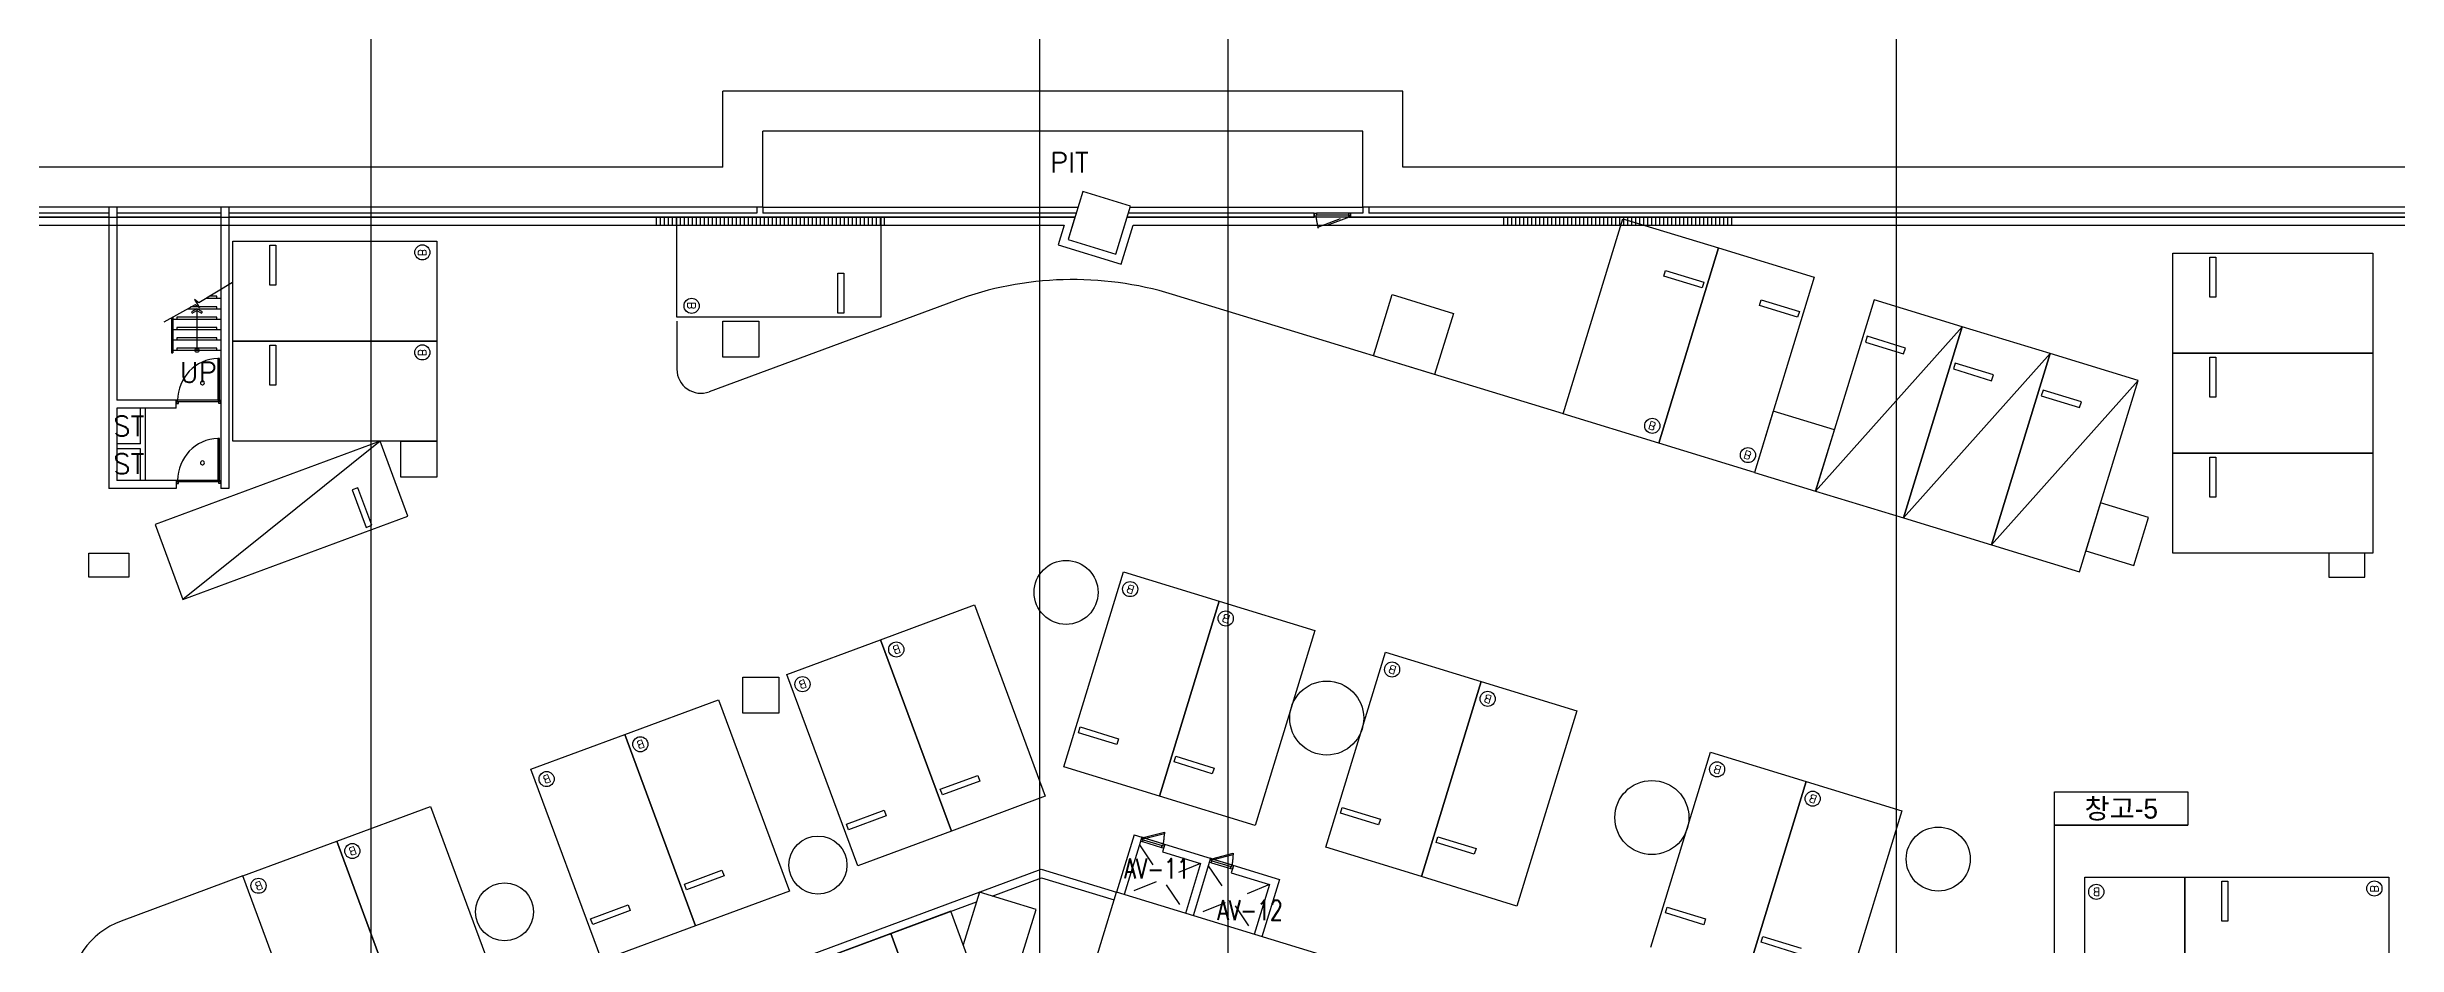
# Model space of a CAD drawing. Header units: millimetres. Extents: x -7614 to 421357, y 87385 to 341757.
# Drawn here: x 146771 to 205520, y 235433 to 257878 of the extents above; entities that cross this region are included whole.
import ezdxf
from ezdxf.enums import TextEntityAlignment as Align

# ---------------------------------------------------------------- set-up
doc = ezdxf.new("R2010")
doc.units = ezdxf.units.MM
doc.header["$LTSCALE"] = 600
doc.header["$MEASUREMENT"] = 0
doc.linetypes.add('HD', pattern=[2.5, 1.5, -1])
doc.linetypes.add('HIDDEN', pattern=[2, 1, -1])
for name, color, linetype in [('e-plan', 9, 'CONTINUOUS'), ('e-room-box', 7, 'CONTINUOUS'), ('e-text', 6, 'CONTINUOUS')]:
    doc.layers.add(name, color=color, linetype=linetype)
doc.styles.add('kiahn', font='romans.shx', dxfattribs={"bigfont": 'cadhs.shx'})
doc.styles.add('돋움', font='Dotum.ttf')

msp = doc.modelspace()

# ---------------------------------------------------------------- linework, layer by layer
at = {"layer": 'e-plan'}
for p, q in [((180670, 256777), (163670, 256777)), ((163670, 254877), (163670, 256777)), ((180670, 254877), (180670, 256777)), ((179670, 255777), (164670, 255777)), ((164670, 253877), (164670, 255777)), ((179670, 253877), (179670, 255777)), ((163670, 254877), (117234, 254877)), ((328920, 254877), (180670, 254877)), ((164670, 253877), (117776, 253877)), ((148320, 253877), (148320, 246847)), ((148520, 253877), (148520, 249047)), ((151120, 253877), (151120, 246847)), ((151320, 253877), (151320, 246847)), ((164520, 253877), (164520, 253727)), ((164670, 253877), (172546, 253877)), ((164670, 253877), (164670, 253727)), ((173853, 253877), (179670, 253877)), ((179670, 253877), (179670, 253727)), ((244420, 253877), (179670, 253877)), ((179820, 253877), (179820, 253727)), ((148320, 253627), (119670, 253627)), ((148320, 253727), (125820, 253727)), ((125820, 253627), (172469, 253627)), ((125820, 253427), (172199, 253427)), ((151120, 253727), (148520, 253727)), ((151120, 253627), (148520, 253627)), ((164520, 253727), (151320, 253727)), ((172469, 253627), (151320, 253627)), ((162005, 253427), (162005, 253627)), ((162105, 253427), (162105, 253627)), ((162205, 253427), (162205, 253627)), ((162305, 253427), (162305, 253627)), ((162405, 253427), (162405, 253627)), ((162505, 253427), (162505, 253627)), ((162520, 251127), (162520, 253627)), ((162520, 253627), (167620, 253627)), ((162605, 253427), (162605, 253627)), ((162705, 253427), (162705, 253627)), ((162805, 253427), (162805, 253627)), ((162905, 253427), (162905, 253627)), ((163005, 253427), (163005, 253627)), ((163105, 253427), (163105, 253627)), ((163205, 253427), (163205, 253627)), ((163305, 253427), (163305, 253627)), ((163405, 253427), (163405, 253627)), ((163505, 253427), (163505, 253627)), ((163605, 253427), (163605, 253627)), ((163705, 253427), (163705, 253627)), ((163805, 253427), (163805, 253627)), ((163905, 253427), (163905, 253627)), ((164005, 253427), (164005, 253627)), ((164105, 253427), (164105, 253627)), ((164205, 253427), (164205, 253627)), ((164305, 253427), (164305, 253627)), ((164405, 253427), (164405, 253627)), ((164505, 253427), (164505, 253627)), ((164605, 253427), (164605, 253627)), ((172500, 253727), (164670, 253727)), ((164705, 253427), (164705, 253627)), ((164805, 253427), (164805, 253627)), ((164905, 253427), (164905, 253627)), ((165005, 253427), (165005, 253627)), ((165105, 253427), (165105, 253627)), ((165205, 253427), (165205, 253627)), ((165305, 253427), (165305, 253627)), ((165405, 253427), (165405, 253627)), ((165505, 253427), (165505, 253627)), ((165605, 253427), (165605, 253627)), ((165705, 253427), (165705, 253627)), ((165805, 253427), (165805, 253627)), ((165905, 253427), (165905, 253627)), ((166005, 253427), (166005, 253627)), ((166105, 253427), (166105, 253627)), ((166205, 253427), (166205, 253627)), ((166305, 253427), (166305, 253627)), ((166405, 253427), (166405, 253627)), ((166505, 253427), (166505, 253627)), ((166605, 253427), (166605, 253627)), ((166705, 253427), (166705, 253627)), ((166805, 253427), (166805, 253627)), ((166905, 253427), (166905, 253627)), ((167005, 253427), (167005, 253627)), ((167105, 253427), (167105, 253627)), ((167205, 253427), (167205, 253627)), ((167305, 253427), (167305, 253627)), ((167405, 253427), (167405, 253627)), ((167505, 253427), (167505, 253627)), ((167605, 253427), (167605, 253627)), ((167620, 253627), (167620, 251127)), ((167705, 253427), (167705, 253627)), ((172199, 253427), (172048, 252935)), ((172469, 253627), (172298, 253067)), ((173494, 252702), (173776, 253627)), ((173626, 252452), (173924, 253427)), ((178450, 253627), (173776, 253627)), ((173776, 253627), (178450, 253627)), ((178450, 253727), (173807, 253727)), ((173924, 253427), (336299, 253427)), ((178450, 253627), (178450, 253727)), ((178460, 253627), (178460, 253727)), ((178460, 253727), (178495, 253727)), ((178495, 253627), (178460, 253627)), ((178495, 253727), (178510, 253727)), ((178510, 253677), (178495, 253677)), ((178495, 253677), (178495, 253627)), ((179325, 253627), (178495, 253627)), ((179310, 253727), (178510, 253727)), ((178510, 253727), (178510, 253677)), ((179310, 253677), (178510, 253677)), ((179325, 253727), (179310, 253727)), ((179310, 253727), (179310, 253677)), ((179310, 253677), (179325, 253677)), ((179360, 253727), (179325, 253727)), ((179325, 253677), (179325, 253627)), ((179325, 253627), (179360, 253627)), ((179360, 253627), (179360, 253727)), ((179670, 253727), (179370, 253727)), ((179370, 253627), (179370, 253727)), ((336569, 253627), (179370, 253627)), ((179370, 253627), (336569, 253627)), ((329770, 253727), (179820, 253727)), ((183194, 253427), (183194, 253627)), ((183294, 253427), (183294, 253627)), ((183394, 253427), (183394, 253627)), ((183494, 253427), (183494, 253627)), ((183594, 253427), (183594, 253627)), ((183694, 253427), (183694, 253627)), ((183794, 253427), (183794, 253627)), ((183894, 253427), (183894, 253627)), ((183994, 253427), (183994, 253627)), ((184094, 253427), (184094, 253627)), ((184194, 253427), (184194, 253627)), ((184294, 253427), (184294, 253627)), ((184394, 253427), (184394, 253627)), ((184494, 253427), (184494, 253627)), ((184594, 253427), (184594, 253627)), ((184675, 248709), (186166, 253586)), ((184694, 253427), (184694, 253627)), ((184794, 253427), (184794, 253627)), ((184894, 253427), (184894, 253627)), ((184994, 253427), (184994, 253627)), ((185094, 253427), (185094, 253627)), ((185194, 253427), (185194, 253627)), ((185294, 253427), (185294, 253627)), ((185394, 253427), (185394, 253627)), ((185494, 253427), (185494, 253627)), ((185594, 253427), (185594, 253627)), ((185694, 253427), (185694, 253627)), ((185794, 253427), (185794, 253627)), ((185894, 253427), (185894, 253627)), ((185994, 253427), (185994, 253627)), ((186094, 253427), (186094, 253627)), ((186166, 253586), (188556, 252855)), ((186194, 253427), (186194, 253627)), ((186294, 253427), (186294, 253627)), ((186394, 253427), (186394, 253627)), ((186494, 253427), (186494, 253627)), ((186594, 253427), (186594, 253627)), ((186694, 253427), (186694, 253627)), ((186794, 253427), (186794, 253627)), ((186894, 253427), (186894, 253627)), ((186994, 253427), (186994, 253627)), ((187094, 253427), (187094, 253627)), ((187194, 253427), (187194, 253627)), ((187294, 253427), (187294, 253627)), ((187394, 253427), (187394, 253627)), ((187494, 253427), (187494, 253627)), ((187594, 253427), (187594, 253627)), ((187694, 253427), (187694, 253627)), ((187794, 253427), (187794, 253627)), ((187894, 253427), (187894, 253627)), ((187994, 253427), (187994, 253627)), ((188094, 253427), (188094, 253627)), ((188194, 253427), (188194, 253627)), ((188294, 253427), (188294, 253627)), ((188394, 253427), (188394, 253627)), ((188494, 253427), (188494, 253627)), ((188594, 253427), (188594, 253627)), ((188694, 253427), (188694, 253627)), ((188794, 253427), (188794, 253627)), ((188894, 253427), (188894, 253627)), ((151420, 250527), (151420, 253027)), ((151420, 253027), (156520, 253027)), ((152345, 252927), (152495, 252927)), ((152345, 251927), (152345, 252927)), ((152495, 252927), (152495, 251927)), ((156520, 253027), (156520, 250527)), ((172048, 252935), (173626, 252452)), ((172298, 253067), (173494, 252702)), ((188556, 252855), (187065, 247978)), ((187065, 247978), (188556, 252855)), ((188556, 252855), (190947, 252124)), ((199920, 250227), (199920, 252727)), ((199920, 252727), (204920, 252727)), ((200845, 252627), (200995, 252627)), ((200845, 251627), (200845, 252627)), ((200995, 252627), (200995, 251627)), ((204920, 252727), (204920, 250227)), ((166545, 251227), (166545, 252227)), ((166545, 252227), (166695, 252227)), ((166695, 252227), (166695, 251227)), ((187190, 252148), (187234, 252292)), ((188146, 251856), (187190, 252148)), ((187234, 252292), (188190, 251999)), ((190947, 252124), (189456, 247247)), ((150564, 251487), (150458, 251570)), ((150458, 251570), (150583, 251363)), ((151405, 251994), (150564, 251487)), ((150746, 251597), (151120, 251597)), ((151020, 251647), (150829, 251647)), ((151020, 251597), (151020, 251647)), ((152495, 251927), (152345, 251927)), ((169471, 251537), (163329, 249262)), ((184679, 248707), (174908, 251694)), ((188190, 251999), (188146, 251856)), ((189581, 251417), (189625, 251561)), ((189625, 251561), (190581, 251268)), ((192448, 251560), (190986, 246779)), ((194648, 250888), (192448, 251560)), ((200995, 251627), (200845, 251627)), ((150477, 251437), (149694, 251004)), ((149880, 251107), (149880, 250232)), ((149920, 251130), (149920, 250232)), ((149920, 251077), (151120, 251077)), ((151020, 251127), (150020, 251127)), ((150020, 251127), (150020, 251077)), ((151020, 250867), (150020, 250867)), ((150020, 250867), (150020, 250817)), ((150296, 251337), (151120, 251337)), ((150520, 251337), (150381, 251259)), ((150381, 251259), (150404, 251226)), ((151020, 251387), (150386, 251387)), ((150404, 251226), (150520, 251292)), ((150583, 251363), (150477, 251437)), ((150656, 251259), (150520, 251337)), ((150520, 251337), (150520, 250297)), ((150520, 251292), (150636, 251226)), ((150636, 251226), (150656, 251259)), ((151020, 251337), (151020, 251387)), ((151020, 251077), (151020, 251127)), ((151020, 250817), (151020, 250867)), ((167620, 251127), (162520, 251127)), ((162520, 251027), (162520, 249824)), ((166695, 251227), (166545, 251227)), ((190537, 251125), (189581, 251417)), ((190581, 251268), (190537, 251125)), ((190986, 246779), (194648, 250888)), ((193186, 246106), (194648, 250888)), ((194648, 250888), (193186, 246106)), ((196847, 250216), (194648, 250888)), ((149920, 250817), (151120, 250817)), ((149920, 250557), (151120, 250557)), ((149920, 250297), (151120, 250297)), ((151020, 250607), (150020, 250607)), ((150020, 250607), (150020, 250557)), ((151020, 250347), (150020, 250347)), ((150020, 250347), (150020, 250297)), ((151020, 250557), (151020, 250607)), ((151020, 250297), (151020, 250347)), ((156520, 250527), (151420, 250527)), ((151420, 248027), (151420, 250527)), ((151420, 250527), (156520, 250527)), ((152345, 250427), (152495, 250427)), ((152345, 249427), (152345, 250427)), ((152495, 250427), (152495, 249427)), ((156520, 250527), (156520, 248027)), ((192273, 250647), (192229, 250503)), ((192229, 250503), (193186, 250211)), ((193230, 250354), (192273, 250647)), ((193186, 250211), (193230, 250354)), ((149880, 250232), (149920, 250232)), ((151085, 250096), (151045, 250096)), ((151045, 250096), (151045, 249047)), ((151085, 249047), (151085, 250096)), ((193186, 246106), (196847, 250216)), ((194473, 249974), (194429, 249831)), ((194429, 249831), (195385, 249538)), ((195429, 249682), (194473, 249974)), ((195385, 245434), (196847, 250216)), ((196847, 250216), (195385, 245434)), ((199047, 249543), (196847, 250216)), ((204920, 250227), (199920, 250227)), ((199920, 247727), (199920, 250227)), ((199920, 250227), (204920, 250227)), ((200845, 250127), (200995, 250127)), ((200845, 249127), (200845, 250127)), ((200995, 250127), (200995, 249127)), ((204920, 250227), (204920, 247727)), ((152495, 249427), (152345, 249427)), ((195385, 249538), (195429, 249682)), ((195385, 245434), (199047, 249543)), ((196672, 249302), (196628, 249158)), ((196628, 249158), (197585, 248866)), ((197629, 249009), (196672, 249302)), ((197585, 244762), (199047, 249543)), ((200995, 249127), (200845, 249127)), ((150000, 249047), (148520, 249047)), ((148520, 248847), (148520, 247047)), ((150000, 248847), (148520, 248847)), ((149110, 247957), (149110, 248847)), ((149230, 247047), (149230, 248847)), ((150000, 248847), (150000, 249047)), ((150035, 249047), (150010, 249047)), ((150010, 249047), (150010, 248967)), ((150010, 248967), (150055, 248967)), ((151085, 249047), (150035, 249047)), ((150035, 249007), (150035, 249047)), ((150055, 249007), (150035, 249007)), ((151065, 249007), (150055, 249007)), ((150055, 248967), (150055, 249007)), ((151045, 249047), (151085, 249047)), ((151065, 248967), (151065, 249007)), ((151065, 249007), (151085, 249007)), ((151110, 248967), (151065, 248967)), ((151085, 249007), (151085, 249047)), ((151085, 249047), (151110, 249047)), ((151110, 249047), (151110, 248967)), ((187065, 247978), (184675, 248709)), ((197585, 248866), (197629, 249009)), ((149110, 247957), (148520, 247957)), ((155100, 248027), (149473, 245943)), ((155100, 248027), (150168, 244067)), ((151085, 248096), (151045, 248096)), ((151045, 248096), (151045, 247047)), ((151085, 247047), (151085, 248096)), ((156520, 248027), (151420, 248027)), ((155794, 246151), (155100, 248027)), ((189456, 247247), (187065, 247978)), ((149110, 247837), (148520, 247837)), ((149110, 247047), (149110, 247837)), ((204920, 247727), (199920, 247727)), ((199920, 245227), (199920, 247727)), ((199920, 247727), (204920, 247727)), ((200845, 247627), (200995, 247627)), ((200845, 246627), (200845, 247627)), ((200995, 247627), (200995, 246627)), ((204920, 247727), (204920, 245227)), ((150000, 246847), (148320, 246847)), ((150000, 247047), (148520, 247047)), ((150000, 247047), (148520, 247047)), ((150000, 247047), (150000, 246847)), ((150035, 247047), (150010, 247047)), ((150010, 247047), (150010, 246967)), ((150010, 246967), (150055, 246967)), ((151085, 247047), (150035, 247047)), ((150035, 247007), (150035, 247047)), ((150055, 247007), (150035, 247007)), ((151065, 247007), (150055, 247007)), ((150055, 246967), (150055, 247007)), ((151045, 247047), (151085, 247047)), ((151065, 246967), (151065, 247007)), ((151065, 247007), (151085, 247007)), ((151110, 246967), (151065, 246967)), ((151085, 247007), (151085, 247047)), ((151085, 247047), (151110, 247047)), ((151110, 247047), (151110, 246967)), ((151320, 246847), (151120, 246847)), ((154545, 246861), (154404, 246809)), ((154404, 246809), (154751, 245872)), ((154892, 245924), (154545, 246861)), ((190986, 246779), (193186, 246106)), ((200995, 246627), (200845, 246627)), ((149473, 245943), (150168, 244067)), ((150168, 244067), (155794, 246151)), ((154751, 245872), (154892, 245924)), ((193186, 246106), (195385, 245434)), ((195385, 245434), (197585, 244762)), ((204920, 245227), (199920, 245227)), ((172191, 239885), (173687, 244761)), ((173687, 244761), (176077, 244027)), ((167612, 243064), (169956, 243932)), ((169956, 243932), (171727, 239150)), ((174581, 239152), (176077, 244027)), ((176077, 244027), (174581, 239152)), ((176077, 244027), (178467, 243294)), ((178467, 243294), (176971, 238418)), ((165267, 242196), (167612, 243064)), ((167612, 243064), (169383, 238282)), ((169383, 238282), (167612, 243064)), ((178739, 237875), (180236, 242750)), ((180236, 242750), (182626, 242017)), ((167039, 237413), (165267, 242196)), ((161214, 240694), (163559, 241563)), ((163559, 241563), (165330, 236780)), ((181129, 237141), (182626, 242017)), ((182626, 242017), (181129, 237141)), ((182626, 242017), (185016, 241283)), ((172558, 240740), (172602, 240883)), ((172602, 240883), (173558, 240590)), ((185016, 241283), (183519, 236407)), ((158870, 239826), (161214, 240694)), ((161214, 240694), (162985, 235912)), ((162985, 235912), (161214, 240694)), ((173514, 240447), (172558, 240740)), ((173558, 240590), (173514, 240447)), ((160641, 235043), (158870, 239826)), ((174581, 239152), (172191, 239885)), ((174948, 240007), (174992, 240150)), ((175904, 239713), (174948, 240007)), ((174992, 240150), (175948, 239857)), ((175948, 239857), (175904, 239713)), ((186865, 235380), (188361, 240255)), ((188361, 240255), (190751, 239521)), ((169103, 239324), (170041, 239672)), ((169155, 239184), (169103, 239324)), ((170093, 239531), (169155, 239184)), ((171727, 239150), (169383, 238282)), ((170041, 239672), (170093, 239531)), ((176971, 238418), (174581, 239152)), ((190751, 239521), (189255, 234646)), ((189255, 234646), (190751, 239521)), ((190751, 239521), (193141, 238788)), ((154013, 238027), (156358, 238895)), ((156358, 238895), (158129, 234113)), ((166759, 238456), (167697, 238803)), ((167749, 238663), (166811, 238315)), ((167697, 238803), (167749, 238663)), ((179106, 238730), (179150, 238873)), ((180062, 238436), (179106, 238730)), ((179150, 238873), (180106, 238580)), ((180106, 238580), (180062, 238436)), ((193141, 238788), (191644, 233912)), ((151669, 237159), (154013, 238027)), ((154013, 238027), (155785, 233244)), ((155785, 233244), (154013, 238027)), ((166811, 238315), (166759, 238456)), ((169383, 238282), (167039, 237413)), ((173949, 238185), (173510, 236750)), ((174140, 238126), (173702, 236692)), ((173949, 238185), (177583, 237074)), ((174140, 238126), (174111, 238030)), ((174111, 238030), (174144, 238020)), ((174174, 238116), (174140, 238126)), ((174144, 238020), (174159, 238016)), ((174159, 238068), (174174, 238116)), ((174173, 238064), (174159, 238068)), ((174159, 238016), (174173, 238064)), ((174159, 238016), (174637, 237870)), ((174173, 238064), (174652, 237917)), ((174174, 238116), (174681, 237961)), ((174714, 237951), (174656, 237759)), ((174666, 237913), (174681, 237961)), ((174681, 237961), (174714, 237951)), ((174714, 237951), (174685, 237855)), ((181496, 237996), (181540, 238139)), ((182452, 237703), (181496, 237996)), ((181540, 238139), (182496, 237846)), ((174637, 237870), (174652, 237917)), ((174651, 237865), (174637, 237870)), ((174685, 237855), (174651, 237865)), ((174652, 237917), (174666, 237913)), ((174656, 237759), (175612, 237467)), ((175612, 237467), (175232, 236224)), ((175862, 237600), (175423, 236165)), ((175862, 237600), (175832, 237504)), ((175832, 237504), (175866, 237494)), ((175895, 237590), (175862, 237600)), ((175866, 237494), (175880, 237490)), ((175880, 237542), (175895, 237590)), ((175895, 237537), (175880, 237542)), ((175880, 237490), (175895, 237537)), ((175880, 237490), (176358, 237343)), ((175895, 237590), (176402, 237435)), ((175895, 237537), (176373, 237391)), ((176358, 237343), (176373, 237391)), ((176373, 237391), (176387, 237387)), ((176435, 237424), (176377, 237233)), ((176387, 237387), (176402, 237435)), ((176402, 237435), (176435, 237424)), ((176435, 237424), (176406, 237329)), ((181129, 237141), (178739, 237875)), ((182496, 237846), (182452, 237703)), ((151669, 237159), (148626, 236032)), ((153440, 232376), (151669, 237159)), ((152370, 230193), (171628, 237326)), ((162706, 236955), (163644, 237302)), ((162758, 236814), (162706, 236955)), ((163696, 237161), (162758, 236814)), ((165330, 236780), (162985, 235912)), ((163644, 237302), (163696, 237161)), ((170397, 236656), (171634, 237115)), ((171628, 237326), (173510, 236750)), ((171634, 237115), (173452, 236559)), ((176373, 237339), (176358, 237343)), ((176406, 237329), (176373, 237339)), ((176377, 237233), (177333, 236941)), ((177333, 236941), (176953, 235698)), ((177583, 237074), (177144, 235639)), ((183519, 236407), (181129, 237141)), ((197720, 232027), (197720, 237127)), ((197720, 237127), (200220, 237127)), ((200220, 234627), (200220, 237127)), ((200220, 237127), (205320, 237127)), ((200220, 237127), (200220, 232027)), ((201145, 237027), (201295, 237027)), ((201145, 236027), (201145, 237027)), ((201295, 237027), (201295, 236027)), ((205320, 237127), (205320, 234627)), ((152570, 230054), (170008, 236512)), ((160362, 236086), (161299, 236434)), ((161351, 236293), (160414, 235946)), ((161299, 236434), (161351, 236293)), ((169366, 236275), (167866, 235719)), ((169887, 234868), (169366, 236275)), ((170689, 227522), (173510, 236750)), ((180013, 234762), (173510, 236750)), ((187232, 236235), (187276, 236378)), ((188188, 235941), (187232, 236235)), ((187276, 236378), (188232, 236085)), ((160414, 235946), (160362, 236086)), ((162985, 235912), (160641, 235043)), ((167866, 235719), (166365, 235163)), ((167866, 235719), (168387, 234312)), ((168387, 234312), (167866, 235719)), ((188232, 236085), (188188, 235941)), ((189622, 235501), (189666, 235644)), ((189666, 235644), (190622, 235351)), ((201295, 236027), (201145, 236027)), ((190578, 235207), (189622, 235501))]:
    msp.add_line(p, q, dxfattribs=at)
at = {"layer": 'e-plan', "ltscale": 0.5}
for p, q in [((172664, 254263), (172298, 253067)), ((173859, 253897), (172664, 254263)), ((173494, 252702), (173859, 253897)), ((172298, 253067), (173494, 252702)), ((179931, 250159), (180399, 251689)), ((180399, 251689), (181929, 251221)), ((163670, 251027), (164570, 251027)), ((163670, 250127), (163670, 251027)), ((164570, 251027), (164570, 250127)), ((181929, 251221), (181461, 249691)), ((164570, 250127), (163670, 250127)), ((181461, 249691), (179931, 250159)), ((189924, 248777), (189456, 247247)), ((191454, 248309), (189924, 248777)), ((155620, 248027), (156520, 248027)), ((155620, 247127), (155620, 248027)), ((156520, 248027), (156520, 247127)), ((190986, 246779), (191454, 248309)), ((156520, 247127), (155620, 247127)), ((189456, 247247), (190986, 246779)), ((198111, 246483), (197745, 245287)), ((199306, 246117), (198111, 246483)), ((198941, 244922), (199306, 246117)), ((147820, 244627), (147820, 245227)), ((147820, 245227), (148820, 245227)), ((148820, 245227), (148820, 244627)), ((197745, 245287), (198941, 244922)), ((204720, 245227), (203820, 245227)), ((203820, 245227), (203820, 244627)), ((204720, 244627), (204720, 245227)), ((148820, 244627), (147820, 244627)), ((203820, 244627), (204720, 244627)), ((164170, 242127), (165070, 242127)), ((164170, 241227), (164170, 242127)), ((165070, 242127), (165070, 241227)), ((165070, 241227), (164170, 241227)), ((170081, 236753), (169678, 235433)), ((171497, 236320), (170081, 236753)), ((171093, 235000), (171497, 236320))]:
    msp.add_line(p, q, dxfattribs=at)
at = {"layer": 'e-plan', "linetype": 'HIDDEN'}
for p, q in [((178544, 253379), (179311, 253664)), ((178556, 253341), (178544, 253379)), ((179325, 253627), (178556, 253341)), ((179311, 253664), (179325, 253627)), ((174082, 237935), (175232, 236224)), ((174174, 238116), (174706, 238252)), ((174177, 238076), (174174, 238116)), ((174707, 238212), (174177, 238076)), ((174706, 238252), (174707, 238212)), ((175612, 237467), (173702, 236692)), ((175803, 237409), (176953, 235698)), ((175895, 237590), (176427, 237726)), ((175898, 237550), (175895, 237590)), ((176428, 237686), (175898, 237550)), ((176427, 237726), (176428, 237686)), ((177333, 236941), (175423, 236165))]:
    msp.add_line(p, q, dxfattribs=at)
at = {"layer": 'e-plan', "linetype": 'HD'}
msp.add_line((150386, 251387), (150355, 251387), dxfattribs=at)
at = {"layer": 'e-plan'}
for centre, radius in [((156155, 252745), 189), ((162886, 251408), 189), ((150520, 250297), 50), ((156155, 250245), 189), ((186903, 248409), 189), ((189294, 247678), 189), ((172247, 244247), 800), ((173849, 244329), 189), ((176239, 243595), 189), ((168003, 242819), 189), ((165658, 241951), 189), ((180398, 242318), 189), ((182788, 241585), 189), ((161605, 240450), 189), ((159261, 239581), 189), ((188523, 239823), 189), ((190913, 239090), 189), ((154404, 237782), 189), ((152060, 236914), 189), ((198002, 236762), 189), ((204955, 236845), 189)]:
    msp.add_circle(centre, radius, dxfattribs=at)
at = {"layer": 'e-plan', "ltscale": 0.5}
for centre, radius in [((178763, 241105), 925), ((186892, 238619), 925), ((166045, 237432), 725), ((194051, 237581), 800), ((158210, 236262), 725)]:
    msp.add_circle(centre, radius, dxfattribs=at)
at = {"layer": 'e-plan', "linetype": 'HIDDEN'}
for centre, start, end in [((180475, 253884), 187.40525, 194.6585), ((172713, 238294), 350.40515, 357.6584), ((174434, 237767), 350.40515, 357.6584)]:
    msp.add_arc(centre, 1996, start, end, dxfattribs=at)
at = {"layer": 'e-plan'}
for centre, radius, start, end in [((172423, 243566), 8500, 73, 110.32315), ((151085, 249047), 1050, 92.19372, 180), ((163120, 249824), 600, 180, 290.32315), ((150657, 249484), 50, 150, 330), ((150657, 249484), 50, 330, 150), ((151085, 247047), 1050, 92.19372, 180), ((150657, 247484), 50, 150, 330), ((150657, 247484), 50, 330, 150), ((149320, 234156), 2000, 110.32315, 180)]:
    msp.add_arc(centre, radius, start, end, dxfattribs=at)
at = {"layer": 'e-room-box'}
for p, q in [((171588, 224064), (171588, 262265)), ((176297, 231253), (176297, 262265)), ((154879, 228199), (154879, 261432)), ((193006, 221521), (193006, 261432)), ((196961, 239258), (200294, 239258)), ((196961, 238425), (196961, 239258)), ((200294, 239258), (200294, 238425)), ((196961, 228743), (196961, 238425)), ((196961, 238425), (200294, 238425)), ((200294, 238425), (196961, 238425))]:
    msp.add_line(p, q, dxfattribs=at)

# ---------------------------------------------------------------- texts
at = {"layer": 'e-plan', "style": 'kiahn'}
for s, p in [('PIT', (172327, 254993)), ('UP', (150551, 249748)), ('ST', (148816, 248403)), ('ST', (148816, 247456))]:
    msp.add_text(s, height=500, dxfattribs=at).set_placement(p, align=Align.MIDDLE)
at = {"layer": 'e-plan', "style": 'kiahn', "text_generation_flag": 4}
for rotation, p in [(90, (156054, 252646)), (270, (162987, 251507)), (90, (156054, 250146)), (343, (186838, 248535)), (343, (189228, 247804)), (162.93959, (173914, 244203)), (162.93959, (176304, 243469)), (200.32315, (168131, 242759)), (200.32315, (165786, 241890)), (162.93673, (180463, 242192)), (162.93673, (182853, 241459)), (200.32315, (161733, 240389)), (162.9326, (188588, 239697)), (200.32315, (159389, 239521)), (162.9326, (190978, 238964)), (200.32315, (154532, 237722)), (200.32315, (152188, 236853)), (180, (198101, 236660)), (90, (204854, 236746))]:
    msp.add_text('B', height=200, rotation=rotation, dxfattribs=at).set_placement(p)
at = {"layer": 'e-plan', "style": 'kiahn', "width": 0.75}
for s, p in [('AV-11', (174519, 237343)), ('AV-12', (176845, 236303))]:
    msp.add_text(s, height=500, dxfattribs=at).set_placement(p, align=Align.MIDDLE_CENTER)
at = {"layer": 'e-text', "style": '돋움'}
msp.add_text('창고-5', height=500, dxfattribs=at).set_placement((198627, 238842), align=Align.MIDDLE_CENTER)

doc.saveas('drawing.dxf')
